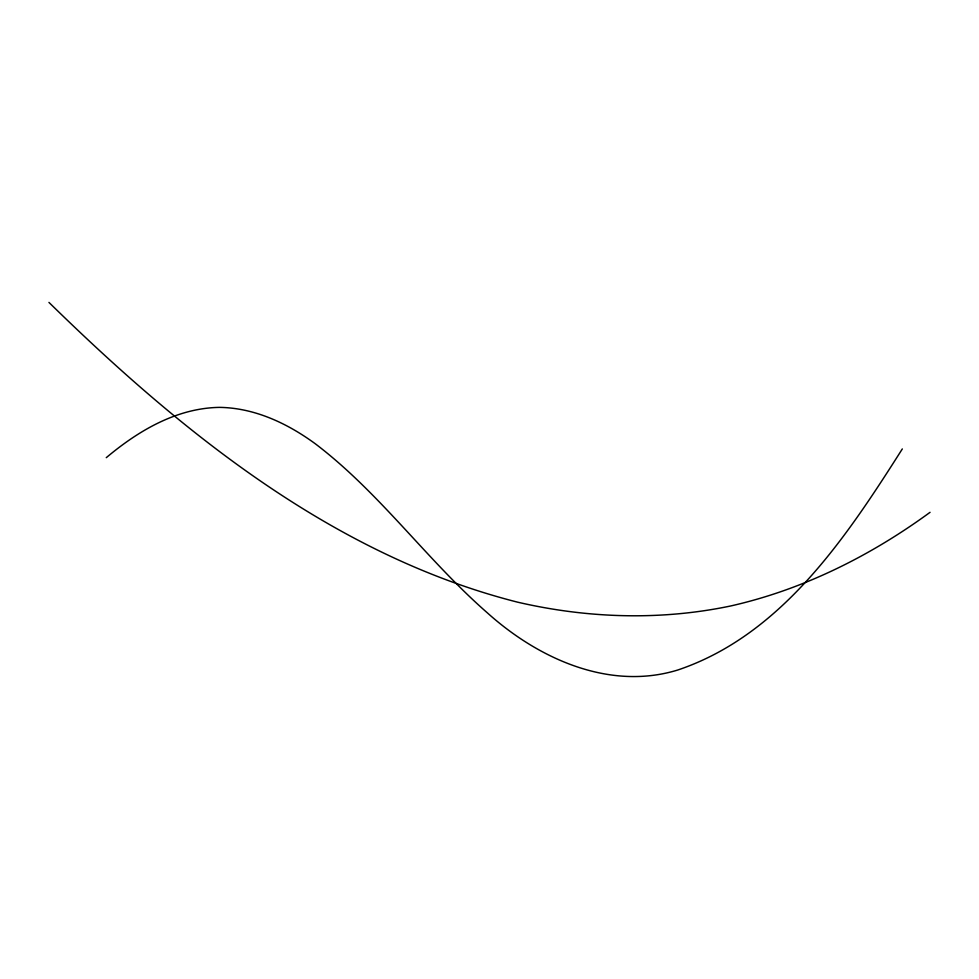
<?xml version="1.0" encoding="UTF-8"?>
<svg xmlns="http://www.w3.org/2000/svg" width="979" height="979" viewBox="0 0 979 979"><rect width="100%" height="100%" fill="white"/><g stroke="black" fill="none" stroke-linecap="round" stroke-linejoin="round"><path stroke-width="1.47" d="M902.32 448.933C846.26 537.165 781.719 635.028 677.725 670.028C609.195 691.039 538.071 658.451 487.407 612.903C426.746 559.878 379.705 492.682 315.287 443.768C287.349 423.332 254.613 407.864 219.455 407.374C176.563 408.084 138.235 430.809 106.27 457.67M930.05 512.323C870.392 555.925 803.147 589.578 730.823 605.94C660.482 620.735 587.449 618.361 517.561 602.158C333.876 555.546 181.8 432.437 48.95 302.413"/></g></svg>
